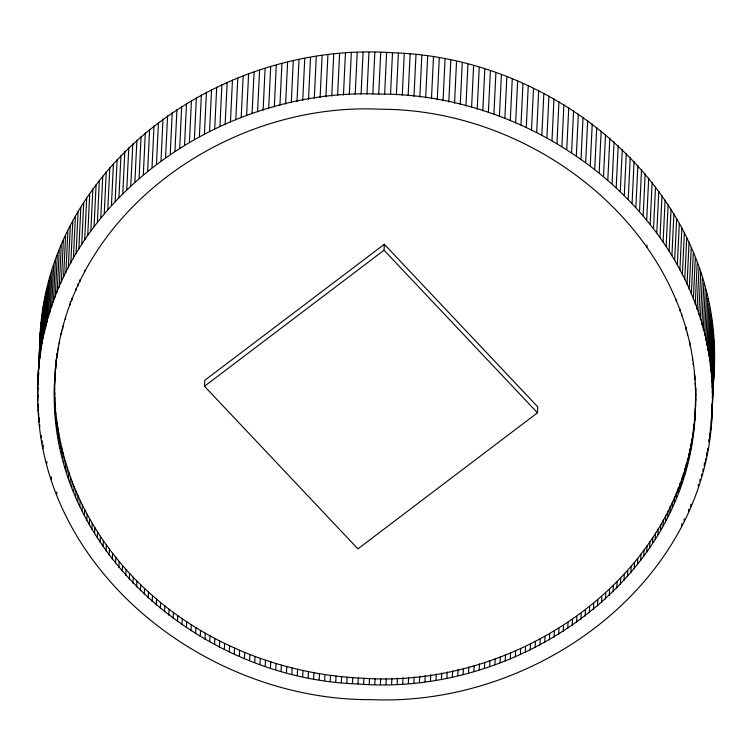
<?xml version="1.0" encoding="UTF-8"?>
<svg xmlns="http://www.w3.org/2000/svg" width="752" height="752" viewBox="0 0 752 752"><rect width="100%" height="100%" fill="white"/><g stroke="black" fill="none" stroke-linecap="round" stroke-linejoin="round"><path stroke-width="1.13" d="M37.6 395.637C34.78 216.717 209.122 86.8 378.735 94.066C546.262 93.069 716.402 227.339 712.398 403.345C712.078 579.595 538.535 707.012 371.272 699.633C203.068 700.742 31.236 564.611 37.985 387.534M713.3 382.749C731.076 202.307 564.291 57.425 392.506 52.781C221.473 40.138 41.125 166.728 39.63 347.603M54.464 393.691C52.762 224.115 220.12 101.041 380.794 109.256C541.6 109.096 703.919 240.969 695.346 410.047C690.242 579.698 518.626 697.066 358.037 683.982C197.043 678.849 40.458 542.69 55.15 373.688M695.346 410.047L695.722 387.017M37.732 385.071L40.26 332.816M37.609 390.354L38.004 382.251M38.108 379.929L38.719 367.192M38.888 363.714L39.499 350.977M38.7 369.251L40.693 327.552M38.371 379.422L38.709 372.475M39.226 363.996L41.219 322.288M37.685 400.929L37.967 395.138M39.856 358.742L41.849 317.043M37.882 406.212L37.995 403.899M40.58 353.506L42.573 311.807M38.173 411.494L38.399 406.86M41.416 348.279L43.409 306.581M38.568 416.768L38.737 413.299M42.356 343.072L44.349 301.373M39.076 422.041L39.292 417.407M43.39 337.874L45.383 296.175M39.677 427.305L39.781 424.983M44.528 332.704L46.521 291.005M45.759 327.543L47.752 285.845M41.181 437.805L41.294 435.483M47.103 322.411L49.096 280.712M42.093 443.031L42.206 440.719M48.542 317.297L50.534 275.599M43.099 448.248L43.268 444.77M50.074 312.212L52.067 270.513M51.709 307.154L53.702 265.447M53.448 302.116L55.441 260.418M46.727 463.796L46.84 461.484M55.281 297.106L57.274 255.407M57.208 292.133L59.201 250.435M54.52 388.671L55.808 364.673M59.239 287.189L61.232 245.49M55.704 368.63L55.892 364.654M54.511 398.71L54.746 387.731M56.24 363.639L56.475 358.676M54.652 403.73L54.793 392.76M56.879 358.657L57.114 353.694M51.268 479.165L51.371 476.843M54.896 408.75L54.934 397.78M57.613 353.684L57.801 349.708M61.363 282.282L63.356 240.584M55.234 413.769L55.178 402.799M58.44 348.721L58.581 345.751M55.667 418.779L55.516 407.81M59.37 343.786L59.511 340.806M56.203 423.78L55.949 412.82M60.536 335.881L60.63 333.888M63.582 277.403L65.574 235.705M56.832 428.772L57.114 422.821L56.485 417.821M61.504 333.944L61.655 330.965M57.556 433.763L57.838 427.803L57.114 422.821M62.726 329.056L62.867 326.077M65.894 272.562L67.887 230.864M58.383 438.736L58.665 432.776L57.838 427.803M56.682 494.308L56.795 491.987M59.295 443.699L59.587 437.739L58.665 432.776M65.433 319.337L65.527 317.353M68.3 267.768L70.293 226.07M60.32 448.643L60.602 442.684L59.587 437.739M61.429 453.578L61.711 447.619L60.602 442.684M70.801 263.003L72.794 221.304M62.632 458.485L62.924 452.535L61.711 447.619M70.209 304.945L70.359 301.966M73.395 258.284L75.388 216.585M63.939 463.382L64.221 457.423L62.924 452.535M71.995 300.198L72.089 298.215M65.339 468.261L65.621 462.301L64.221 457.423M76.084 253.603L78.076 211.904M66.825 473.111L67.116 467.152L65.621 462.301M75.82 290.798L75.914 288.815M78.857 248.968L80.849 207.27M68.413 477.943L68.695 471.983L67.116 467.152M77.879 286.155L77.973 284.162M70.096 482.746L70.378 476.787L68.695 471.983M80.022 281.53L80.116 279.547M81.724 244.381L83.716 202.683M71.863 487.522L72.145 481.571L70.378 476.787M84.685 239.832L86.677 198.133M73.724 492.278L74.016 486.318L72.145 481.571M84.581 272.403L84.675 270.419M87.73 235.338L89.723 193.64M75.689 496.997L75.971 491.047L74.016 486.318M77.729 501.687L78.02 495.737L75.971 491.047M90.86 230.892L92.853 189.194M79.872 506.35L80.154 500.39L78.02 495.737M94.075 226.502L96.068 184.795M82.1 510.975L82.382 505.024L80.154 500.39M97.384 222.15L99.377 180.452M84.412 515.571L84.694 509.612L82.382 505.024M100.768 217.864L102.761 176.165M86.818 520.13L87.1 514.171L84.694 509.612M89.309 524.642L89.601 518.683L87.1 514.171M104.246 213.624L106.239 171.926M91.894 529.126L92.176 523.166L89.601 518.683M107.799 209.451L109.792 167.743M94.555 533.563L94.846 527.603L92.176 523.166M111.437 205.324L113.43 163.626M97.309 537.962L97.6 532.002L94.846 527.603M115.15 201.254L117.143 159.556M100.148 542.314L100.43 536.355L97.6 532.002M118.948 197.25L120.94 155.551M103.071 546.619L103.353 540.669L100.43 536.355M122.82 193.311L124.813 151.613M106.07 550.887L106.352 544.927L103.353 540.669M109.153 555.108L109.444 549.148L106.352 544.927M126.778 189.429L128.771 147.721M112.321 559.272L112.603 553.322L109.444 549.148M130.801 185.603L132.794 143.905M115.564 563.398L115.855 557.439L112.603 553.322M134.899 181.852L136.892 140.154M118.891 567.459L119.173 561.509L115.855 557.439M139.073 178.158L141.066 136.46M122.294 571.482L122.576 565.523L119.173 561.509M143.322 174.539L145.315 132.841M125.772 575.44L126.063 569.49L122.576 565.523M147.636 170.986L149.629 129.278M129.335 579.35L129.617 573.4L126.063 569.49M152.026 167.499L154.019 125.8M132.963 583.204L133.245 577.254L129.617 573.4M156.472 164.077L158.465 122.379M136.667 587.002L136.949 581.052L133.245 577.254M140.445 590.743L140.727 584.783L136.949 581.052M160.994 160.731L162.987 119.032M144.29 594.428L144.572 588.468L140.727 584.783M165.581 157.459L167.574 115.761M148.21 598.047L148.492 592.087L144.572 588.468M170.225 154.254L172.217 112.556M152.195 601.6L152.487 595.64L148.492 592.087M174.943 151.133L176.936 109.435M156.256 605.097L156.538 599.137L152.487 595.64M179.709 148.078L181.702 106.38M160.373 608.528L160.665 602.578L156.538 599.137M184.541 145.098L186.534 103.4M164.566 611.902L164.848 605.943L160.665 602.578M189.438 142.203L191.431 100.505M168.815 615.202L169.097 609.242L164.848 605.943M194.383 139.383L196.375 97.685M173.129 618.435L173.411 612.485L169.097 609.242M199.383 136.638L201.376 94.94M177.51 621.603L177.792 615.653L173.411 612.485M204.441 133.969L206.433 92.27M181.946 624.705L182.228 618.755L177.792 615.653M209.545 131.384L211.538 89.685M186.44 627.741L186.722 621.782L182.228 618.755M214.705 128.883L216.698 87.185M190.989 630.702L191.271 624.743L186.722 621.782M204.478 386.274L204.77 380.315L384.328 244.278L537.765 406.87L537.473 412.82L357.914 548.866L204.478 386.274L384.037 250.237L384.328 244.278M195.595 633.588L195.887 627.629L191.271 624.743M219.904 126.458L221.896 84.76M200.267 636.408L200.549 630.449L195.887 627.629M225.158 124.127L227.151 82.419M204.976 639.153L205.268 633.193L200.549 630.449M230.46 121.871L232.453 80.163M209.752 641.823L210.034 635.863L205.268 633.193M235.799 119.69L237.792 77.992M214.564 644.417L214.846 638.457L210.034 635.863M241.185 117.603L243.178 75.905M219.434 646.936L219.716 640.977L214.846 638.457M246.609 115.601L248.602 73.903M224.35 649.38L224.632 643.421L219.716 640.977M252.08 113.684L254.073 71.985M229.313 651.749L229.595 645.789L224.632 643.421M257.579 111.851L259.572 70.152M234.314 654.043L234.596 648.083L229.595 645.789M263.115 110.112L265.108 68.413M239.362 656.252L239.644 650.292L234.596 648.083M268.69 108.448L270.682 66.749M244.447 658.385L244.738 652.426L239.644 650.292M274.301 106.878L276.294 65.18M249.579 660.435L249.861 654.475L244.738 652.426M279.932 105.402L281.925 63.704M254.749 662.409L255.031 656.449L249.861 654.475M285.6 104.011L287.593 62.313M259.948 664.298L260.239 658.338L255.031 656.449M291.287 102.704L293.28 61.006M265.193 666.112L265.475 660.153L260.239 658.338M297.002 101.492L298.995 59.793M270.466 667.832L270.748 661.882L265.475 660.153M302.746 100.373L304.739 58.675M275.768 669.487L276.05 663.527L270.748 661.882M281.098 671.047L281.389 665.088L276.05 663.527M308.508 99.339L310.501 57.641M286.465 672.523L286.747 666.563L281.389 665.088M314.289 98.39L316.282 56.691M291.851 673.914L292.143 667.964L286.747 666.563M320.098 97.544L322.091 55.845M297.266 675.23L297.557 669.271L292.143 667.964M325.917 96.782L327.91 55.084M302.708 676.452L302.99 670.502L297.557 669.271M331.745 96.115L333.738 54.417M308.17 677.599L308.452 671.639L302.99 670.502M337.592 95.532L339.584 53.834M313.65 678.652L313.932 672.692L308.452 671.639M343.448 95.053L345.441 53.354M319.149 679.62L319.44 673.66L313.932 672.692M349.323 94.658L351.316 52.96M324.667 680.504L324.949 674.544L319.44 673.66M355.198 94.357L357.191 52.659M330.203 681.303L330.485 675.343L324.949 674.544M361.073 94.141L363.066 52.443M335.749 682.008L336.031 676.057L330.485 675.343M366.967 94.028L368.959 52.33M341.305 682.637L341.587 676.678L336.031 676.057M372.851 94L374.844 52.302M346.869 683.173L347.161 677.214L341.587 676.678M378.735 94.066L380.728 52.367M352.453 683.615L352.735 677.665L347.161 677.214M384.629 94.226L386.622 52.527M358.037 683.982L358.319 678.022L352.735 677.665M390.514 94.479L392.506 52.781M363.62 684.254L363.912 678.295C522.358 689.058 690.985 571.078 695.628 404.087M396.389 94.827L398.381 53.129M369.213 684.442L369.505 678.483M402.264 95.26L404.256 53.561M374.806 684.536L375.098 678.586M408.129 95.786L410.122 54.088M380.399 684.555L380.691 678.595M413.985 96.406L415.978 54.708M385.992 684.47L386.284 678.52M391.585 684.311L391.867 678.351M419.832 97.121L421.825 55.422M397.169 684.057L397.451 678.097M425.66 97.92L427.653 56.221M402.743 683.718L403.034 677.759M431.469 98.813L433.462 57.114M408.317 683.295L408.599 677.336M437.269 99.8L439.262 58.101M413.873 682.778L414.164 676.819M443.05 100.871L445.043 59.173M419.419 682.177L419.71 676.217M448.803 102.037L450.796 60.339M424.955 681.491L425.237 675.531M454.537 103.287L456.53 61.589M430.473 680.72L430.755 674.76M460.252 104.631L462.245 62.933M435.972 679.855L436.263 673.895M465.939 106.07L467.932 64.371M441.462 678.906L441.744 672.955M471.589 107.592L473.581 65.894M446.923 677.872L447.205 671.921M477.219 109.2L479.212 67.501M452.366 676.753L452.648 670.803M482.812 110.892L484.805 69.193M457.78 675.55L458.062 669.6M488.377 112.678L490.37 70.979M463.166 674.262L463.458 668.312M493.904 114.548L495.897 72.85M468.534 672.89L468.816 666.939M499.403 116.504L501.396 74.805M473.873 671.433L474.155 665.473M504.855 118.553L506.848 76.854M479.174 669.891L479.466 663.941M510.27 120.677L512.262 78.979M484.448 668.265L484.739 662.315M515.646 122.886L517.639 81.188M489.693 666.563L489.975 660.604M494.901 664.777L495.183 658.818M520.976 125.18L522.969 83.481M500.071 662.907L500.353 656.947M526.259 127.558L528.252 85.86M505.203 660.952L505.485 654.992M531.504 130.021L533.497 88.322M510.298 658.921L510.58 652.962M536.693 132.559L538.686 90.86M515.346 656.806L515.628 650.847M541.844 135.181L543.837 93.483M520.356 654.616L520.638 648.656M546.93 137.879L548.922 96.181M525.319 652.351L525.601 646.391M551.977 140.662L553.97 98.963M530.235 650.001L530.517 644.041M556.959 143.519L558.952 101.821M535.104 647.575L535.386 641.616M561.894 146.452L563.887 104.754M539.927 645.075L540.209 639.115M566.764 149.469L568.756 107.762M544.702 642.499L544.984 636.54M571.586 152.553L573.579 110.854M549.421 639.849L549.703 633.889M576.342 155.711L578.335 114.013M554.083 637.123L554.374 631.163M581.033 158.945L583.026 117.246M558.698 634.321L558.98 628.362M563.257 631.454L563.539 625.495M585.667 162.253L587.66 120.555M567.751 628.512L568.042 622.553M590.235 165.628L592.228 123.93M572.197 625.495L572.479 619.535M594.738 169.078L596.731 127.379M576.577 622.412L576.859 616.461M599.175 172.603L601.168 130.904M580.892 619.263L581.183 613.303M603.536 176.184L605.529 134.486M585.15 616.048L585.432 610.088M607.832 179.841L609.825 138.142M589.342 612.758L589.624 606.798M612.062 183.563L614.055 141.855M593.469 609.402L593.751 603.452M616.217 187.342L618.21 145.644M597.53 605.99L597.812 600.03M620.297 191.196L622.289 149.498M601.525 602.512L601.807 596.552M624.301 195.106L626.294 153.408M605.445 598.968L605.727 593.008M609.299 595.368L609.581 589.408M628.23 199.073L630.223 157.375M613.077 591.702L613.369 585.742M632.084 203.106L634.077 161.407M616.79 587.97L617.072 582.02M635.863 207.204L637.856 165.506M620.428 584.191L620.71 578.232M639.557 211.35L641.55 169.651M623.991 580.356L624.273 574.396M643.167 215.561L645.16 173.853M627.469 576.455L627.76 570.505M646.701 219.819L648.694 178.121M630.881 572.507L631.163 566.547M646.936 247.079L647.03 245.086M650.151 224.134L652.144 182.435M634.209 568.503L634.5 562.543M637.461 564.451L637.752 558.492M653.516 228.505L655.509 186.806M640.638 560.343L640.92 554.384M656.797 232.923L658.79 191.224M643.721 556.189L644.013 550.229M659.993 237.388L661.986 195.689M646.729 551.977L647.021 546.027M663.104 241.909L665.097 200.211M649.662 547.729L649.944 541.769M666.131 246.468L668.124 204.77M652.501 543.433L652.783 537.473M655.265 539.09L655.547 533.13M669.064 251.083L671.057 209.385M657.934 534.7L658.216 528.741M671.903 255.736L673.895 214.038M660.519 530.273L660.801 524.313M674.657 260.436L676.65 218.738M663.02 525.798L663.302 519.848M677.317 265.174L679.31 223.476M665.426 521.296L665.717 515.336M676.283 301.42L676.377 299.437M667.757 516.746L668.039 510.796M679.883 269.959L681.876 228.26M669.985 512.168L670.267 506.209M679.911 310.952L680.005 308.969M682.365 274.771L684.358 233.073M672.128 507.544L672.42 501.593M681.594 315.755L681.688 313.772M684.743 279.631L686.736 237.933M674.187 502.9L674.469 496.94M676.142 498.209L676.433 492.259M687.037 284.519L689.029 242.821M678.013 493.5L678.304 487.54M686.068 330.316L686.209 327.336M679.799 488.753L680.081 482.793M689.227 289.445L691.22 247.746M687.375 335.213L687.469 333.221M681.481 483.978L681.763 478.028M691.323 294.408L693.316 252.71M683.07 479.184L683.361 473.224M689.687 345.055L689.838 342.075M681.707 525.93L681.82 523.618M684.574 474.362L684.856 468.402M693.325 299.399L695.318 257.692M685.974 469.511L686.256 463.552M684.113 521.136L684.226 518.814M687.281 464.642L687.572 458.682M692.451 359.935L692.545 357.952M695.224 304.41L697.217 262.711M688.503 459.754L688.785 453.794M693.175 364.927L693.269 362.934M689.622 454.847L689.904 448.888M697.038 309.457L699.031 267.759M690.637 449.912L690.928 443.962M694.34 374.919L694.481 371.939M691.567 444.977L691.849 439.018M694.773 379.929L694.97 375.962M688.644 511.416L688.757 509.104M692.395 440.014L692.686 434.054M695.111 384.949L695.205 382.965M698.74 314.533L700.732 272.835M693.128 435.041L693.419 429.091M695.356 389.968L695.497 386.989M693.767 430.059L694.049 424.109M695.497 394.988L695.779 389.028M694.303 425.068L694.594 419.108M695.544 400.008L695.826 394.048M694.745 420.067L695.374 409.107M695.487 405.027L695.779 399.068M690.768 506.51L690.881 504.188M700.356 319.638L702.349 277.939M701.86 324.761L703.853 283.062M703.28 329.902L705.273 288.204M704.586 335.063L706.579 293.365M698.298 486.553L698.401 484.232M705.799 340.252L707.792 298.553M699.933 481.487L700.037 479.174M706.908 345.45L708.901 303.752M701.466 476.401L701.578 474.08M707.914 350.667L709.907 308.969M702.904 471.288L703.017 468.975M708.826 355.893L710.819 314.195M704.248 466.155L704.408 462.677M709.634 361.139L711.627 319.44M705.479 460.995L705.592 458.682M710.33 366.393L712.323 324.695M706.617 455.825L706.786 452.347M710.931 371.657L712.924 329.959M707.651 450.627L707.764 448.314M711.439 376.931L713.432 335.232M708.76 441.941L708.863 439.629M711.834 382.204L713.827 340.506M709.427 440.193L709.756 433.246M712.125 387.487L714.118 345.788M710.151 434.957L710.546 426.845M712.323 392.77L714.315 351.071M710.781 429.712L711.336 418.121M711.777 408.862L712.003 404.228M712.501 393.804L712.774 388.004L712.529 390.109M712.407 398.062L714.4 356.363M711.307 424.448L711.589 418.657M711.749 415.179L712.304 403.598M712.398 403.345L714.391 361.646M711.74 419.184L714.268 366.929M55.263 371.676L55.545 367.672M55.986 362.671L56.419 358.676M56.776 355.687L57.03 353.694M358.319 678.022L363.912 678.295M384.037 250.237L537.473 412.82"/></g></svg>
